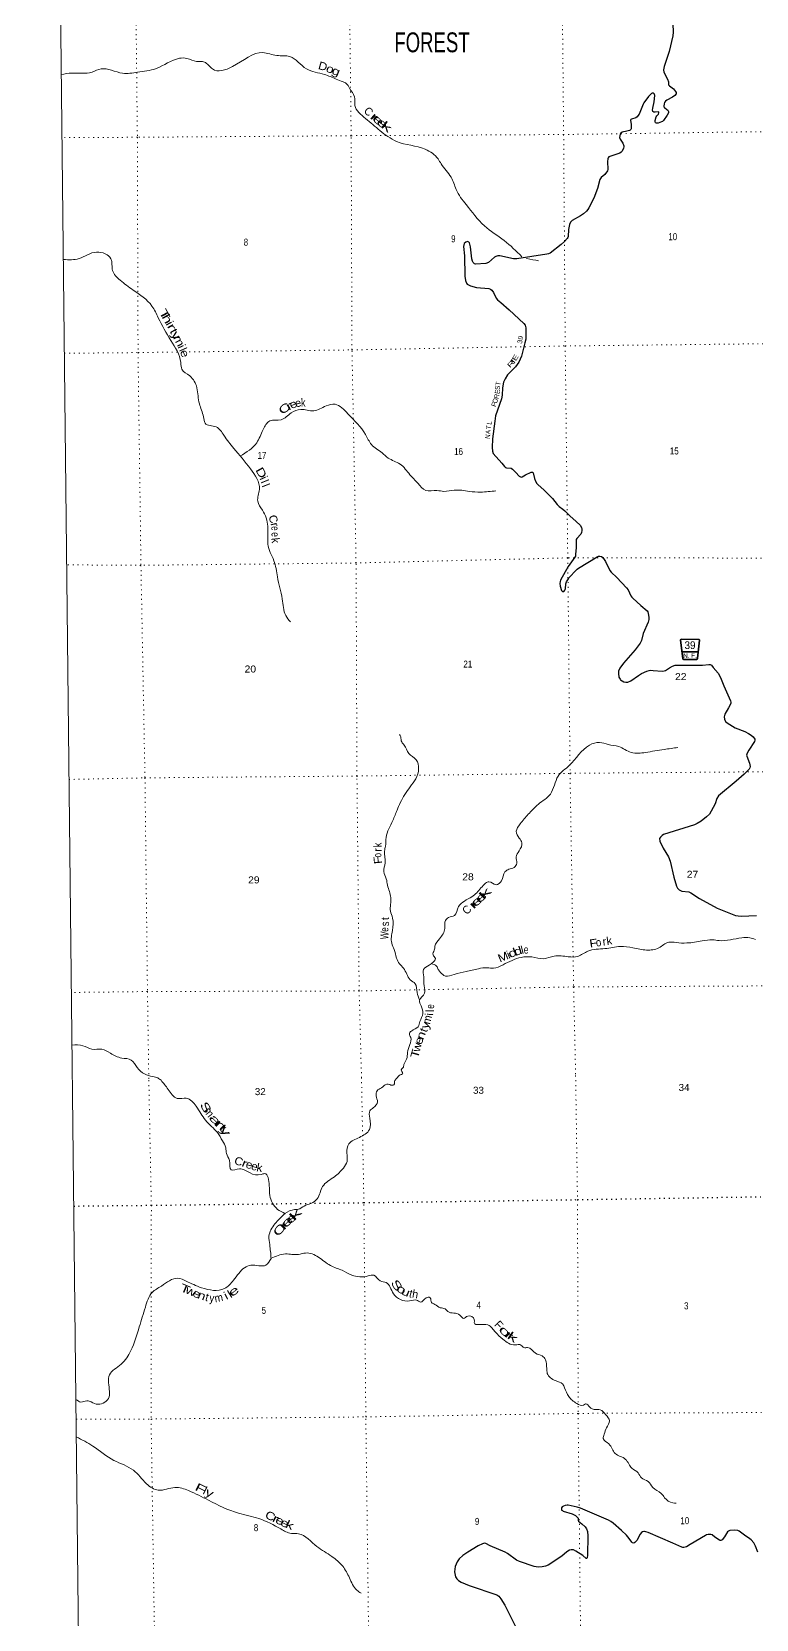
# Model space of a CAD drawing. Header units: feet. Extents: x 242557 to 489137, y 368785 to 557307.
# Drawn here: x 242557 to 260656, y 447379 to 487044 of the extents above; entities that cross this region are included whole.
import ezdxf
from ezdxf.enums import TextEntityAlignment as Align

# ---------------------------------------------------------------- set-up
doc = ezdxf.new("R2010")
doc.units = ezdxf.units.FT
doc.header["$LTSCALE"] = 80
doc.linetypes.add('DOT_DASHED', pattern=[7.7, 5, -1.2, 0.3, -1.2])
doc.linetypes.add('DOTTED', pattern=[1.5, 0.3, -1.2])
for name, color, linetype, lineweight in [('29', 7, 'Continuous', 25), ('30', 7, 'Continuous', 35), ('39', 7, 'Continuous', 13), ('4', 7, 'Continuous', 13), ('41', 7, 'Continuous', 13), ('44', 7, 'DOT_DASHED', 13), ('6', 7, 'DOTTED', 25), ('7', 7, 'DOTTED', 13)]:
    doc.layers.add(name, color=color, linetype=linetype, lineweight=lineweight)

msp = doc.modelspace()

# ---------------------------------------------------------------- linework, layer by layer
at = {"layer": '29'}
for points in [[(258571.34, 487240.41), (258580.38, 487030.2), (258573.2, 486940.17), (258482.18, 486547.35), (258356.52, 486173.98), (258336.97, 486092.29), (258345.15, 486034.69), (258439.22, 485861.29), (258462.8, 485789.22), (258467.21, 485721.62), (258471.48, 485710.94), (258484.79, 485694.95), (258591.14, 485614.5), (258642.29, 485554.98), (258655.1, 485525.07), (258653.97, 485492.86), (258625.21, 485452.43), (258566.94, 485410.47), (258419.32, 485334.9), (258386.08, 485307.15), (258366.86, 485277.24), (258354.56, 485246.92), (258347.65, 485183.23), (258349.78, 485167.21), (258360.44, 485152.32)], [(258360.44, 485152.32), (258421.89, 485101.18), (258448, 485080.68), (258461.22, 485047.58), (258460.81, 485016.59), (258430.78, 484956.27), (258341.24, 484823.24), (258317.75, 484804.01), (258286.87, 484794.12), (258202.46, 484763.42), (258166.16, 484761.28), (258140.24, 484770.97), (258127.73, 484799.74), (258127.73, 484825.37), (258155.45, 484920.41), (258170.43, 484942.88), (258214.6, 484986.11), (258225.95, 485019.79), (258221.68, 485036.88), (258211.52, 485040.46), (258131.08, 485032.77), (258093.57, 485036.88), (258074.25, 485053.77), (258065.82, 485083.89), (258072.71, 485132.34), (258107.9, 485290.25), (258118.91, 485447.66), (258112.79, 485477), (258102.11, 485494.09), (258082.9, 485513.32), (258057.19, 485512.9), (258035.92, 485502.63), (257962.21, 485424.3), (257848.04, 485268.7), (257828.93, 485234.16), (257728.98, 484988.27), (257698.58, 484939.68), (257683.64, 484920.46), (257644.2, 484893.84), (257540.59, 484862.77), (257525.64, 484854.22), (257516.36, 484836.81), (257530.62, 484726.27), (257529.91, 484646.99), (257527.78, 484614.94), (257519.24, 484599.99), (257508.56, 484587.17), (257493.22, 484578.39), (257386.99, 484550.02), (257341.81, 484540.05)], [(257341.81, 484540.05), (257303.59, 484531.62), (257276.93, 484511.49), (257258.76, 484482.48), (257245.95, 484441.89), (257243.81, 484403.43), (257257.78, 484357.94), (257324.25, 484256.52), (257348.43, 484197.27), (257350.56, 484165.22), (257340.79, 484131.92), (257303.59, 484058.4), (257280.11, 484032.76), (257244.52, 484007.02), (256998.28, 483930.21), (256972.66, 483917.39), (256958.56, 483896.38), (256947.04, 483870.39), (256938.23, 483803.26), (256947.04, 483604.41), (256936.81, 483567.45), (256870.03, 483479.43), (256784.78, 483401.44), (256765.56, 483377.94), (256747.65, 483349.96), (256689.48, 483131.13), (256599.52, 482889.47), (256475.19, 482645.14), (256451.7, 482606.68), (256414.51, 482563.25), (256336.41, 482497.72), (256267.68, 482447.4), (256060.99, 482326.8), (256037.5, 482308.65), (256016.99, 482285.08), (255992.67, 482227.46), (255962.06, 482106.62), (255956.37, 481926.22), (255949.96, 481906.99), (255934.3, 481878.33), (255866.7, 481802.3), (255784.04, 481732.17), (255505.87, 481512.81), (255467.44, 481495.72), (255428.27, 481483.07), (254675.33, 481369.67), (254590.23, 481373.24), (254252.43, 481440.9), (254201.35, 481442.31), (254154.37, 481429.49), (254116.06, 481407.88), (253966.49, 481279.94), (253903.49, 481254.41), (253639.88, 481236.93), (253616.34, 481247.9), (253586.45, 481275.67), (253565.1, 481307.72), (253548.7, 481366.06), (253520.62, 481667.77), (253492.5, 481769.2), (253479.69, 481786.29), (253445.53, 481803.38), (253398.56, 481790.56), (253355.82, 481749.04), (253343.11, 481678.25), (253365.82, 481444.94), (253375.73, 480939.32), (253394.29, 480827.01), (253419.91, 480762.91), (253436.04, 480741.04), (253513.85, 480698.82), (253667.37, 480657.1), (253975.02, 480626.18), (254013.46, 480613.36), (254047.52, 480588.29), (254090.32, 480532.17), (254156.28, 480384.95), (254188.54, 480342.03), (254271.23, 480276.47), (254484.33, 480095.42), (254853.73, 479752.31), (254880.3, 479713.91), (254901.65, 479649.81), (254903.81, 479561.89), (254901.65, 479361.39), (254877.35, 479267.12), (254794.9, 478938.37), (254726.57, 478788.82), (254639.15, 478673.8), (254440.47, 478468.35), (254381.07, 478374.29), (254342.26, 478288.88), (254320.88, 478143.87), (254312.37, 477966.28), (254290.13, 477874.67), (254141.57, 477444.98), (254121.75, 477317.03), (254069.94, 476876.65), (254060.44, 476656.62), (254064.71, 476562.62), (254085.18, 476510.18)], [(254085.18, 476510.18), (254303.57, 476264.75), (254367.89, 476182.33), (254395.64, 476159.9), (254420.66, 476150.26), (254531.75, 476136.41), (254566.45, 476117.18), (254585.67, 476101.14), (254646.71, 476027.92), (254729.05, 475938.92), (254765.01, 475921.68), (254788.49, 475918.48), (254807.71, 475925.95), (254893.53, 475976.54), (255029.76, 476037.05), (255063.92, 476041.32), (255076.73, 476031.72), (255084.07, 476020.74), (255117.09, 475878.33), (255140.78, 475812.73), (255177.08, 475752.91), (255204.76, 475722.93), (255352.3, 475596.97), (255566.1, 475379.66), (255681.89, 475228.87), (255730.06, 475181.41), (255827.22, 475112.94), (255875.24, 475076.72), (256001.73, 474947.23), (256157.64, 474805.31), (256255.29, 474713.52), (256291.52, 474656.91), (256302.26, 474616.32), (256302.26, 474582.14), (256293.72, 474530.86), (256270.67, 474487.2), (256176.29, 474385.58), (256161.35, 474359.94), (256154.84, 474331.67), (256154.25, 474156.33), (256144.27, 473982.87), (256137.86, 473944.41), (256124.76, 473913.9), (255960.12, 473678.78), (255763.22, 473342.24), (255753.55, 473306.68), (255749.28, 473261.82), (255758.17, 473188.97), (255791.98, 473084.49), (255806.9, 473067.04), (255817.6, 473058.85), (255836.82, 473056.72), (255849.63, 473060.99), (255860.3, 473069.53), (255875.25, 473093.04), (255888.33, 473127.15), (255900.02, 473250.32), (255913.68, 473296), (255928.63, 473325.91), (255963.74, 473376.53)], [(255963.74, 473376.53), (255983.62, 473405.18), (256153.27, 473590.03), (256184.83, 473616.47), (256216.86, 473639.97), (256678.04, 473926.26), (256714.33, 473941.21), (256748.83, 473940.76), (256786.92, 473930.53), (256821.08, 473904.89), (256886.38, 473810.57), (256996.16, 473585.49), (257030.64, 473543.47), (257174.39, 473405.34), (257417.1, 473152.35), (257453.06, 473101.59), (257523.52, 472952.04), (257544.87, 472919.99), (257570.49, 472893.29), (257772.33, 472710.21), (257927.05, 472574.96), (257944.13, 472547.18), (257957.54, 472512.47), (257976.15, 472414.72), (257974.02, 472354.9), (257953.79, 472292.73), (257834.45, 472008.15), (257790.4, 471835.74), (257756.58, 471766.75), (257632.94, 471598.97), (257339.28, 471264.48), (257248.09, 471139.25), (257218.2, 471066.61), (257215.4, 471006.01), (257222.47, 470921.33), (257252.36, 470870.06), (257268.8, 470851.93), (257307.87, 470823.05), (257350.57, 470801.69), (257397.54, 470788.87), (257445.24, 470793.06), (257525.65, 470823.05), (257713.98, 470959.77), (257790.4, 471011.06), (257918.5, 471070.88), (257982.55, 471087.98), (258025.26, 471090.11), (258082.31, 471082.17), (258302.19, 471068.53), (258354.06, 471073.02), (258388.22, 471085.84), (258490.01, 471148.95), (258563.3, 471192.66), (258631.62, 471214.03), (258724.35, 471220.24), (259312.73, 471218.16), (259475.63, 471233.58), (259507, 471231.12), (259536.89, 471214.03), (259581.82, 471161.19), (259703.42, 471017.47), (259764.07, 470908.97), (259848.74, 470701.12), (260009.16, 470329.56), (260019.42, 470293.2), (260019.42, 470263.29), (259964.3, 470151.3), (259870.62, 469996.23), (259852.88, 469930), (259861.42, 469865.91), (259891.31, 469806.09), (259927.37, 469773.69), (260133.2, 469654.97), (260374.85, 469559.14), (260465.64, 469512.33), (260529.69, 469471.74), (260574.91, 469426.2), (260617.24, 469368.11), (260621.5, 469341.41), (260613.49, 469308.08), (260474.69, 469091.63), (260431.48, 469018.81), (260416.53, 468969.67), (260421.22, 468941.41), (260489.06, 468769.48), (260501.94, 468685.52), (260497.67, 468651.33), (260479.9, 468620.17), (260357.48, 468492.72), (260157.42, 468317.33)], [(260157.42, 468317.33), (259716.23, 467955.91), (259672.24, 467886.23), (259626.51, 467752.29), (259532.62, 467567.07), (259489.92, 467498.71), (259415.28, 467427.54), (259280.68, 467319.24), (259182.47, 467259.42), (259116.92, 467230), (258341.99, 466984.42), (258302.82, 466962.45), (258260.11, 466919.72), (258243.03, 466889.81), (258250.57, 466817.3), (258326.48, 466645.54), (258465.08, 466432.61), (258508.14, 466320.76), (258594.51, 465923.51), (258665.78, 465695.53), (258686.6, 465645.27), (258729.83, 465601.52), (258798.84, 465573), (258968.96, 465554.52), (259025.32, 465531.28), (259235.69, 465386.45), (259677.55, 465149.62), (260138.53, 464965.58), (260200.9, 464953.11), (260275.62, 464949.89), (260659.93, 464962.71)], [(257952.85, 449543.74), (257899.57, 449566.78), (257867.54, 449574.25), (257846.82, 449572.83), (257812.03, 449563.57), (257786.4, 449545.41), (257756.95, 449507.28), (257670.27, 449345.03), (257651.89, 449317.87), (257624.13, 449293.3), (257594.23, 449276.21), (257564.2, 449287.35), (257547.27, 449302.91), (257482.28, 449397.23), (257417.02, 449475.97), (257290.48, 449596.51), (257079.67, 449782.57), (257025.85, 449821.13), (256966.51, 449853.08), (256261.91, 450155.4), (256181.36, 450182.01), (255958.72, 450232.32), (255935.23, 450232.32), (255884.71, 450222.86), (255837.01, 450204.54), (255811.39, 450185.31), (255794.31, 450159.67), (255786.98, 450141.09), (255787.9, 450123.35), (255794.31, 450106.26), (255813.52, 450093.44), (255836.04, 450083.23), (256058.55, 450009.26), (256140.2, 449967.38), (256176.5, 449941.74), (256204.85, 449906.19), (256207.48, 449855.83), (256217.07, 449826.37), (256295.25, 449762.15), (256385.75, 449684.29), (256415.63, 449636.6), (256436.99, 449568.92), (256445.99, 449459.6), (256439.74, 448977.86), (256432.72, 448917.27), (256424.18, 448898.04), (256406.45, 448898.87), (256327.01, 448970.49), (256150.44, 449077.24), (256086.67, 449111.04), (256035.43, 449115.31), (255988.45, 449106.77), (255924.98, 449062.49), (255795.29, 448958.18), (255455.51, 448734.51), (255390.62, 448709.37), (255309.48, 448688.01), (255207, 448683.73), (255111.45, 448698.21), (254741.55, 448818.34), (254666.28, 448858.23), (254442.67, 449022.87), (254382.85, 449057.63), (254012.47, 449212.93)], [(260366.22, 449477.43), (260229.02, 449582.8), (260193.58, 449598.44), (260117.99, 449608.43), (259998.42, 449595.61), (259959.99, 449579.59), (259938.17, 449561.17), (259865.11, 449439.39), (259801.99, 449364.87), (259787.04, 449355.25), (259772.09, 449347.77), (259755.02, 449346.71), (259737.21, 449353.24), (259619.4, 449432.47), (259554.31, 449484.51), (259519.92, 449495.79), (259492.39, 449498.4), (259451.82, 449497.33), (259415.53, 449485.58), (259385.25, 449470.02), (259007.17, 449247.91), (258913.76, 449189.68), (258877.47, 449176.86), (258850.93, 449173.52), (258819.82, 449170.45), (258794.2, 449176.86), (258569.64, 449277.02), (257952.85, 449543.74)], [(260691.79, 449052.1), (260634.7, 449208.9), (260591.99, 449290.09), (260532.91, 449360.59), (260498.05, 449390.51), (260366.22, 449477.43)], [(254012.47, 449212.93), (253904.58, 449271.28), (253869.45, 449276.11), (253814.9, 449262.74), (253707.07, 449209.7), (253451.04, 449057.55), (253328.1, 448967.9), (253238.42, 448886.71), (253181.98, 448816.58), (253131.66, 448694.42), (253120.61, 448561.92), (253144.48, 448442.31), (253174.37, 448386.76), (253213.87, 448347.38), (253281.12, 448305.58), (253487.4, 448219.6), (254171.16, 447987.82), (254224.85, 447953.05), (254271.82, 447893.23), (254377.74, 447732.29), (254635.85, 447215.37)]]:
    msp.add_lwpolyline(points, dxfattribs=at)
at = {"layer": '30'}
msp.add_line((258802.55, 471552.68), (259207.62, 471552.68), dxfattribs=at)
msp.add_lwpolyline([(258848.4, 471362.13), (258829.42, 471364.24), (258818.18, 471383.93), (258762.65, 471844.59), (258768.27, 471855.84), (258782.33, 471864.28), (259223.73, 471862.87), (259230.76, 471858.65), (259237.79, 471843.18), (259190.69, 471389.56), (259181.55, 471370.57), (259171.02, 471361.42)], close=True, dxfattribs=at)
at = {"layer": '39'}
for points in [[(243293.14, 485975.05), (243554.86, 486011.9), (244063.41, 486034.69), (244289.65, 486117.17), (244545.06, 486083.09), (244827.78, 486007.23), (245196.87, 486032.6), (245661.3, 486123.04), (246246.83, 486380.3), (246432.73, 486378.87), (246675.07, 486302), (246871.43, 486286.67), (247071.72, 486113.71), (247569.27, 486172.62), (248332.27, 486523.27), (248677.53, 486450.99), (249001.39, 486426.71), (249419.24, 486117.62), (249869.24, 485977.17), (250163.07, 485861.14), (250332.42, 485794.59), (250414.24, 485754.16), (250492.03, 485632.75), (250620.69, 485415.54), (250630.03, 485203.44), (250894.79, 484876.38), (251255.9, 484573.97), (251672.79, 484303.28), (252384.76, 484108.69), (252708.02, 483866), (252783.84, 483742.51), (253030.47, 483412.98), (253161.41, 483104.83), (253271.5, 482903.33), (253409.3, 482724.77), (253865.01, 482194.19), (254361.1, 481826.38), (254799.1, 481422.68)], [(243349.28, 481352.08), (243737.33, 481377.58), (244177.79, 481538.2), (244535.62, 481367.15), (244575.14, 481078.96), (244765.04, 480836.99), (245090.41, 480590.3), (245558.99, 480191.48), (245717.84, 479898.18), (246031.06, 479329.67), (246279.21, 478777.73), (246307.63, 478610.6), (246503.68, 478445.62), (246680.75, 478150.76), (246743.35, 477747.88), (246846.48, 477420.84), (246886.76, 477264.11), (247165.89, 477169.96), (247354.93, 476962.34), (247605.55, 476634.93), (248020.32, 476125.57), (248243.33, 475609.41), (248202.3, 475311.12), (248318.9, 475091.59), (248454.28, 474686.49), (248457.37, 474239.66), (248513.05, 474032.77), (248607.09, 473826.83), (248693.91, 473424.56), (248814.76, 472873.49), (248903.95, 472457.13), (249021.11, 472296.25)], [(254914.11, 481378.12), (254927.96, 481375.41), (255220.17, 481324.05)], [(247765.2, 476437.92), (248175.79, 476776.54), (248335.34, 477102.04), (248503.68, 477318.57), (248785.74, 477349.86), (249039.99, 477524.04), (249276.32, 477606.77), (249600.38, 477574.41), (249910.51, 477695.38), (250133.72, 477737.34), (250454.85, 477498.64), (250896.12, 476979.83), (251043.77, 476730.73), (251309.63, 476520.99), (251460.31, 476393.3), (251757.01, 476242.97), (252004.1, 475976.13), (252205.45, 475760.73), (252397.77, 475583.53), (252678.67, 475580.42), (252852.97, 475558.48), (253110.75, 475591.19), (253487.31, 475560.13), (253770.58, 475542.93), (254153.7, 475572.7)], [(252241.92, 462854.98), (252185.88, 463040.77), (252133.99, 463257.87), (252014.31, 463358.02), (251845.51, 463645.01), (251739.66, 463757.63), (251671.52, 463897.49), (251609.58, 464112.32), (251549.01, 464272.58), (251567.38, 464588.5), (251569.7, 464899.97), (251518.92, 465072.61), (251526.64, 465410.51), (251444.2, 465717.85), (251413.87, 465880.89), (251354.86, 466059.39), (251383.73, 466278.5), (251370.3, 466573.41), (251393.57, 466693.29), (251408.3, 466912.06), (251575.53, 467334.81), (251684.1, 467598.38), (251764.41, 467780.35), (252009.07, 468176.73), (252151.51, 468378.46), (252222.02, 468628.94), (252159.83, 468853.87), (251978.12, 469011.12), (251861.71, 469222.57), (251799.22, 469297.85), (251773.73, 469428.66), (251743.95, 469488.58)], [(251693.55, 460913.31), (251732.67, 460964.84), (251826.26, 461019.75), (251787.74, 461105.74), (251828.93, 461155.3), (251855.13, 461238.86), (251920.39, 461375.97), (251944.57, 461540.37), (252002.21, 461739.98), (252024.07, 461916.46), (251989.54, 462004.57), (252040.27, 462076.61), (252209.31, 462183.96), (252252.57, 462312.43), (252330.35, 462514.56), (252281.14, 462705.44), (252243.38, 462842.01), (252372.29, 463019.13), (252359.57, 463204.85), (252351.95, 463429.13), (252345.23, 463617.02), (252482.02, 463721.54), (252579.29, 463790.69), (252639.41, 463891.28), (252580.6, 463980.81), (252612.1, 464094.84), (252629.66, 464200.43), (252742.28, 464383.21), (252877.25, 464641.37), (252892.49, 464839.92), (252969.47, 464912.61), (253113.68, 464962.72), (253219.27, 465183.75), (253552.57, 465428.65), (253779.36, 465650.67), (253893.58, 465768.78), (253979.5, 465807.32), (254155.1, 465732.83), (254292.05, 465831.29), (254377.4, 466053.83), (254476.79, 466119), (254608.99, 466164.76), (254675.11, 466267.52), (254656.99, 466426.82), (254729.98, 466578.28), (254801.65, 466782.28), (254734.21, 466893.84), (254661.17, 467067.95), (254761.67, 467250.43), (254959.64, 467493.98), (255073.91, 467610.07), (255213.99, 467745), (255512.75, 467997.13), (255707.64, 468444.84), (255985.82, 468712.64), (256490.38, 469218.62), (256741.24, 469285.54), (256958.7, 469234.34), (257220.62, 469182.22), (257533.43, 469034.31), (257890.95, 469037.16), (258357.81, 469111.48), (258695.95, 469162.37)], [(252540.98, 463760.9), (252668.54, 463695.85), (252713.11, 463610.01), (252763.18, 463546.55), (252888.87, 463448.57), (253108.04, 463490.44), (253405.24, 463562.55), (253716.63, 463633), (253936.21, 463658.7), (254090.06, 463646.35), (254330.33, 463733.23), (254786.38, 463916.48), (255046.74, 463927.01), (255346.83, 463883.94), (255609.86, 463949.14), (255959.76, 463933.59), (256195.94, 463941.5), (256451.25, 464073.24), (256876.01, 464134.38), (257258.48, 464190.42), (257576.53, 464155.88), (257913.31, 464099.57), (258225.05, 464155.87), (258468.05, 464295.39), (258654.16, 464285.87), (258923.09, 464276.4), (259305.71, 464326.38), (259563.54, 464357.07), (259725.72, 464334.82), (260012.13, 464354.09), (260293.69, 464405.6), (260491.61, 464408.51), (260634.15, 464363.53)], [(243561.65, 461725.76), (243836.8, 461710.38), (244057.18, 461622.85), (244309.72, 461623.08), (244520.36, 461521.15), (244806.21, 461400.88), (245037.75, 461352.05), (245189.98, 461161.72), (245371.7, 461004.47), (245581.48, 460936.9), (245705.56, 460903.6), (245786.92, 460845.8)], [(251498.16, 460736.78), (251565.97, 460722.47), (251606.26, 460731.18), (251619.41, 460794.06), (251628.84, 460836.66), (251693.55, 460913.31)], [(245786.92, 460845.8), (245964.36, 460618.59), (246193.22, 460393.81), (246417.5, 460397.32), (246663.18, 460196.97), (246897.09, 459846.84), (247193, 459538.11), (247321.53, 459333.91), (247403.07, 459161.32), (247423.59, 459014.05), (247493.01, 458841.28), (247541.2, 458605.49), (247742.87, 458632.91), (248009.25, 458529.93), (248286.73, 458491.81), (248371.27, 458513.35), (248491.17, 458216.02), (248503.18, 457967.54), (248698.63, 457620.84), (248882.02, 457518.47)], [(248882.56, 457519.02), (249123.11, 457615.3), (249218, 457622.9), (249360.25, 457701.95), (249530.97, 457769.31), (249686.78, 457884.96), (249823.43, 458190.35), (250116.65, 458435.52), (250341.62, 458651.31), (250433.99, 458816.51), (250428.68, 459024.66), (250481.59, 459257.98), (250741.76, 459419.74), (250991.36, 459611.66), (251000.97, 459898.89), (251006.12, 460084.97), (251089.8, 460161.08), (251194.58, 460308.28), (251159.86, 460459.36), (251184.21, 460581.04), (251292.14, 460657.53), (251424.12, 460746.53), (251498.16, 460736.78)], [(248536.1, 456395.19), (248500.37, 456738.31), (248482.84, 456952.34), (248629.59, 457257.88), (248884.13, 457520.64)], [(243658.16, 452873.72), (243786.82, 452805.21), (243931.85, 452835.78), (243992.63, 452826.62), (244167.57, 452754.56), (244470.57, 452892.73), (244498.1, 453069.04), (244497.58, 453485.5), (244786.44, 453750.82), (245033.7, 454090.28), (245242.6, 454683.88), (245394.46, 455177.52), (245566.52, 455544.11), (245796.39, 455705.4), (246207.66, 455897.83), (246412.88, 455828.26), (246797.47, 455662.43), (247371.78, 455641.09), (247598.83, 455852.87), (247872.84, 456162.43), (248031.51, 456225.56), (248407.39, 456227.4), (248536.1, 456395.19)], [(248535.88, 456397.35), (248894.1, 456505.91), (249221.68, 456494.86), (249398.97, 456529.98), (249717.89, 456427.82), (250018.32, 456216.2), (250311.23, 456097.46), (250551.59, 455977.9), (250962.21, 455956.01), (251099.32, 455976.35), (251263.23, 455835.38), (251407.42, 455791.14), (251593.7, 455513.04), (251990.64, 455333.25), (252194.62, 455342.5), (252272.07, 455301.26), (252405.75, 455410.5), (252508.8, 455412.11), (252547.09, 455291.41), (252626.62, 455246.16), (252761.32, 455163.35), (252881.04, 455132.88), (252950.76, 455069.27), (253253.35, 454976.97), (253347.57, 454897.57), (253449.72, 454955.78), (253612.83, 454865.33), (253612, 454790.52), (253950.41, 454733.14), (254056.76, 454653.93), (254139.14, 454556.16), (254327.91, 454377.16), (254635.37, 454232.36), (254778.89, 454230.57), (254852.68, 454165), (254941.55, 454168.42), (255143.92, 454024), (255308.66, 453957.84), (255386.94, 453864.04), (255420.7, 453646.23), (255436.79, 453523.16), (255639.76, 453340.34), (255820.96, 453256.24), (255868.93, 453161.97), (255971.36, 452947.26), (256172.24, 452768.45), (256342.6, 452730.68), (256392.64, 452761.78), (256503.25, 452668.5), (256609.08, 452621.63), (256760.84, 452609.85), (256894.06, 452492.66), (256991.55, 452334.47), (256911.39, 452163.39), (256859.36, 452002.87), (256834.85, 451891.29), (256974.38, 451758.02), (257127.64, 451523.88), (257390.71, 451374.35), (257549.87, 451150.41), (257705.25, 451037.61), (257788.11, 450909.51), (257955.2, 450823.17), (258068.76, 450671.3), (258283.28, 450525.05), (258367.91, 450413.16), (258572.03, 450284.95), (258657.37, 450283.15)], [(243670.08, 451934.71), (244083.09, 451706.01), (244608.14, 451348.3), (245099.11, 451101.24), (245425.77, 450764.69), (245717.29, 450605.49), (246132.6, 450670.62), (246475.37, 450593.09), (246972.31, 450352.19), (247721.13, 450030.33), (248232.57, 449894.79), (248778.32, 449634.44), (249042.77, 449525.36), (249220.8, 449514), (249682.62, 449193.71), (250052.26, 448950.82), (250324.98, 448702.38), (250493.24, 448413.89), (250675.96, 448105.41), (250783.9, 448033.84)]]:
    msp.add_spline(points, degree=3, dxfattribs=at)
at = {"layer": '4'}
msp.add_lwpolyline([(485083.98, 556942.67), (489136.84, 372822.34), (458570.27, 372170.54), (428006.14, 371560.78), (397437.89, 370993.07), (366865.59, 370467.41), (336295.9, 369983.81), (305725.57, 369542.24), (275154.65, 369142.74), (244583.23, 368785.28), (242556.67, 552939.07)], dxfattribs=at)
msp.add_lwpolyline([(485083.98, 556942.67), (489136.84, 372822.34), (458570.27, 372170.54), (428006.14, 371560.78), (397437.89, 370993.07), (366865.59, 370467.41), (336295.9, 369983.81), (305725.57, 369542.24), (275154.65, 369142.74), (244583.23, 368785.28), (242556.67, 552939.07)], dxfattribs=at)
at = {"layer": '6'}
msp.add_lwpolyline([(243604.72, 457702.9), (245544.22, 457723.13), (250856.47, 457788.02), (256190.78, 457863.36), (261514.84, 457948.65), (266825.16, 458009.86), (272144.62, 457999.67)], dxfattribs=at)
at = {"layer": '7'}
for points in [[(250794.47, 460903.97), (250736.39, 463077.44), (250681.02, 468446.96), (250659.11, 473770.8), (250556.4, 479094.64), (250535.8, 484446.82), (250474.02, 489830.33), (250422.53, 495125.12), (250368.22, 500452.2), (250300.63, 505744.56), (250265.64, 506951.75)], [(244894.49, 506891.55), (244929.51, 505707.76), (245009.36, 500409.63), (245079.57, 495093.06), (245138.43, 489745.88), (245195.07, 484406.73), (245212.28, 479028.18), (245284.51, 473711.66), (245384.86, 468401.91), (245447.55, 463062.91), (245481.05, 460844.4)], [(255752.2, 493251.56), (255790.57, 489867.8), (255844.48, 484476), (255883.55, 479193.04), (255947.25, 473894.51), (256004.9, 468514.94), (256093.79, 463178.62), (256143.83, 460965.23)], [(261170.96, 484552.5), (261137.95, 484552.08), (255844.48, 484476), (250535.8, 484446.82), (245195.07, 484406.73), (243310.91, 484401.76)], [(246492.79, 479044.1), (250556.4, 479094.64), (255883.55, 479193.04), (261170.67, 479251.51), (266529.23, 479330.97), (271891.57, 479395.86), (272073.2, 479397.28)], [(243370.26, 479008.76), (245212.28, 479028.18), (246192.75, 479040.37)], [(273855.49, 474079.83), (271962.69, 474042.92), (266621.71, 474012.93), (261266.79, 473893.63), (255947.15, 473898.55), (250659.11, 473770.8), (245284.51, 473711.66), (243428.41, 473724.03)], [(243487.42, 468362.12), (245384.86, 468401.91), (250681.02, 468446.96), (256004.9, 468514.94), (261367.79, 468557.6), (266693.79, 468702.48), (272045.32, 468714.53), (273921.64, 468736.95)], [(266888.53, 463294.32), (266744.11, 463292.4), (261402.52, 463205.78), (256093.79, 463178.62), (250736.39, 463077.44), (245447.55, 463062.91), (243545.99, 463039.2)], [(256143.83, 460965.23), (256190.78, 457863.36), (256206.45, 452522.34), (256265.27, 447135.48), (256329.01, 441821.49), (256411.1, 436497.68), (256467.36, 431145.15), (256553.36, 425829.48)], [(245481.05, 460844.4), (245544.22, 457723.13), (245537.65, 452381.76), (245621.79, 447055.95), (245719.75, 441750.58), (245763.99, 436391.81), (245846.78, 431023.52), (245886.3, 425707.13)], [(251182.42, 425769.74), (251104.5, 431085.54), (251052.28, 436438.12), (251016.44, 441776.81), (250971.05, 447080.99), (250902.63, 452435.34), (250854.67, 457773.84), (250794.47, 460903.97)], [(243663.33, 452376.61), (245537.65, 452381.76), (250902.63, 452435.34), (256206.45, 452522.34), (261573.89, 452547.65), (266902.43, 452590.73), (270689.79, 452628.23)]]:
    msp.add_lwpolyline(points, dxfattribs=at)

# ---------------------------------------------------------------- texts
at = {"layer": '30'}
for s, height, rotation, width, p in [('3', 120, 75.921, 1.1, (254809.31, 479285.97)), ('9', 120, 75.546, 1.1, (254830.01, 479382.15)), ('R', 120, 45.96, 1.65, (254569.34, 478702.3)), ('T', 120, 52.764, 1.75, (254629.29, 478776.51)), ('E', 120, 58.444, 1.4, (254688.32, 478870)), ('R', 120, 76.354, 0.9, (254229.02, 477919.63)), ('E', 120, 81.408, 0.85, (254246.76, 478041.94)), ('S', 120, 85.408, 0.8, (254253.61, 478144.8)), ('F', 120, 70.928, 1.15, (254160.5, 477713.95)), ('T', 120, 83.29, 0.95, (254032.12, 477154.26)), ('L', 120, 83.29, 0.9, (254045.32, 477266.46)), ('N', 120, 83.29, 0.75, (254004.73, 476921.44)), ('A', 120, 83.29, 0.85, (254018.32, 477036.91)), ('39', 194, 0.63, 0.95, (259002.38, 471620.29)), ('N. F.', 114.1, 0.63, 0.95, (259002.13, 471401.42))]:
    msp.add_text(s, height=height, rotation=rotation, dxfattribs=dict(at, width=width)).set_placement(p, align=Align.CENTER)
for s, rotation, p in [('T', 82.263, (254266.71, 478243.26)), ('O', 70.928, (254191.17, 477804.07))]:
    msp.add_text(s, height=120, rotation=rotation, dxfattribs=at).set_placement(p, align=Align.CENTER)
at = {"layer": '41'}
for s, rotation, width, p in [('D', 343.613, 1.15, (249802, 486086.52)), ('o', 338.446, 1.25, (249975.29, 486022.59)), ('g', 338.457, 1.35, (250123.37, 485965.81)), ('r', 318.773, 2.1, (251057.34, 484840.31)), ('e', 318.773, 1.9, (251149.12, 484758.76)), ('e', 321.343, 1.8, (251253.88, 484678.03)), ('k', 321.343, 2, (251359.63, 484593.43)), ('T', 297.863, 1.65, (245788.47, 479935.74)), ('h', 298.868, 1.55, (245852.4, 479822.71)), ('i', 298.868, 1.25, (245915.54, 479714.58)), ('r', 298.838, 1.6, (245965.41, 479627.1)), ('y', 298.838, 1.55, (246079.19, 479408.12)), ('t', 298.838, 1.35, (246020.16, 479519.2)), ('m', 297.03, 1.25, (246147.63, 479279.6)), ('i', 293.984, 1.1, (246211.2, 479141.35)), ('e', 292.551, 1.25, (246286.7, 478968.32)), ('C', 37.662, 1.55, (248931, 477553.85)), ('r', 29.048, 1.6, (249034.56, 477606.72)), ('e', 20.727, 1.2, (249121.57, 477647.1)), ('k', 0.827, 0.85, (249339.44, 477679.21)), ('D', 299.339, 1.4, (248204.02, 475977.09)), ('i', 294.331, 1.1, (248259.4, 475854.07)), ('C', 287.919, 1.05, (248497.36, 474837.99)), ('r', 283.978, 1.15, (248532.61, 474707.58)), ('e', 271.232, 0.75, (248541.8, 474633.09)), ('e', 272.8, 0.8, (248545.99, 474476.41)), ('k', 90.835, 0.85, (251296, 466726.78)), ('o', 92.752, 0.75, (251290.39, 466471.52)), ('F', 95.193, 1.2, (251300.4, 466355.04)), ('r', 42.712, 2.15, (253656.2, 465170.09)), ('e', 40.707, 1.85, (253736.82, 465246.82)), ('e', 44.173, 2, (253845.96, 465351.2)), ('k', 44.609, 2.3, (253949.25, 465444.55)), ('W', 85.148, 0.75, (251467.64, 464455.48)), ('e', 88.684, 0.75, (251465.99, 464609.59)), ('s', 90.463, 0.9, (251481.13, 464753.89)), ('i', 22.556, 1.05, (254501.36, 463890.88)), ('d', 22.402, 1.45, (254603.61, 463936.41)), ('d', 18.078, 1.35, (254732.66, 463980.81)), ('e', 4.427, 0.8, (254913.78, 464010.86)), ('F', 8.197, 1.25, (256603.41, 464174.98)), ('o', 8.184, 0.9, (256728.48, 464193.99)), ('k', 8.471, 1.05, (256997.37, 464233.34)), ('M', 22.556, 1.15, (254369.73, 463836.22)), ('e', 87.898, 0.75, (252608.69, 462685.25)), ('t', 68.132, 1.15, (252435.28, 462064.08)), ('y', 70.688, 1.25, (252478.9, 462190.06)), ('w', 76.23, 1.15, (252273.23, 461649.33)), ('e', 69.899, 1.2, (252320.5, 461801.85)), ('n', 68.907, 1.35, (252369.78, 461932.21)), ('T', 74.071, 1.35, (252231.12, 461481.93)), ('S', 301.491, 1.55, (246819.92, 460116.44)), ('a', 312.809, 2.05, (247067.35, 459788.43)), ('r', 316.191, 2.2, (247177.09, 459683.08)), ('t', 314.821, 2, (247262.83, 459593.96)), ('y', 307.076, 1.85, (247313.2, 459521)), ('C', 339.989, 1.1, (247694.32, 458728.59)), ('r', 338.363, 1.4, (247840.73, 458680.66)), ('e', 343.895, 1.1, (247963.29, 458642.69)), ('e', 345.469, 1.05, (248097.87, 458600.67)), ('k', 350.301, 1.1, (248232.44, 458565.35)), ('e', 45.91, 2, (249001.36, 457240.85)), ('e', 40.91, 1.85, (249096.78, 457319.12)), ('k', 44.758, 2.3, (249212.49, 457422.98)), ('C', 48.861, 1.65, (248814.15, 457042.99)), ('r', 45.91, 2.25, (248919.35, 457151.38)), ('T', 337.135, 1.5, (246350.63, 455542.92)), ('S', 303.63, 1.65, (251593.05, 455666.45)), ('w', 336.614, 1.35, (246495.13, 455485.35)), ('e', 336.736, 1.3, (246640.71, 455422.15)), ('n', 339.833, 1.3, (246771.04, 455373.55)), ('y', 354.834, 0.9, (247047.78, 455307.36)), ('m', 10.793, 0.95, (247244.46, 455314.44)), ('i', 27.115, 1.2, (247452, 455373.59)), ('l', 31.505, 1.3, (247554.93, 455416.1)), ('e', 37.505, 1.75, (247657.96, 455499.72)), ('o', 327.039, 1.55, (251737.78, 455539)), ('u', 337.346, 1.4, (251863.75, 455468.19)), ('o', 314.355, 2, (254303.56, 454502.37)), ('r', 318.655, 2.1, (254414.39, 454407.72)), ('k', 325.81, 1.85, (254515.96, 454345.75)), ('F', 333.399, 1.7, (246734.26, 450557.53)), ('l', 333.399, 1.1, (246844.13, 450504.72)), ('y', 334.233, 1.45, (246954.61, 450448.33)), ('C', 333.788, 1.25, (248471.89, 449872.31)), ('r', 333.788, 1.55, (248607.51, 449805.55)), ('e', 334.278, 1.35, (248710.98, 449757.09)), ('e', 334.278, 1.35, (248836.83, 449692.99)), ('k', 336.684, 1.45, (248962.99, 449641.96))]:
    msp.add_text(s, height=200, rotation=rotation, dxfattribs=dict(at, width=width)).set_placement(p, align=Align.CENTER)
for s, rotation, p in [('C', 315.514, (250903.21, 484980.25)), ('l', 293.984, (246245.14, 479065.09)), ('e', 11.827, (249229.46, 477672.85)), ('l', 292.331, (248284.1, 475770.73)), ('l', 291.682, (248311.53, 475673.65)), ('k', 275.998, (248548.28, 474323.78)), ('r', 91.387, (251294.1, 466604.11)), ('t', 89.697, (251482.64, 464885.23)), ('C', 42.236, (253490.94, 465033.52)), ('l', 13.69, (254833.35, 464004.55)), ('r', 8.184, (256875.1, 464213.15)), ('i', 85.988, (252584.84, 462485.47)), ('l', 89.731, (252602.24, 462577.67)), ('m', 75.563, (252531.62, 462336.65)), ('m', 306.942, (246907.09, 459988.25)), ('t', 344.089, (246910.01, 455331)), ('t', 344.388, (252002.47, 455422.94)), ('h', 351.066, (252122.34, 455405.9)), ('F', 313.187, (254151.53, 454668.36))]:
    msp.add_text(s, height=200, rotation=rotation, dxfattribs=at).set_placement(p, align=Align.CENTER)
at = {"layer": '44', "width": 0.7}
msp.add_text('FOREST', height=495.8, dxfattribs=at).set_placement((251614.17, 486531.32))
at = {"layer": '7'}
for s, width, p in [('9', 0.85, (253033.52, 481784.28)), ('10', 0.85, (258458.59, 481836.42)), ('8', 0.85, (247850.99, 481699.62)), ('17', 0.85, (248197.19, 476371.34)), ('16', 0.85, (253108.51, 476469.25)), ('15', 0.85, (258496.9, 476481.73)), ('21', 0.85, (253339.32, 471157.31)), ('20', 1.1, (247874.26, 471034.09)), ('22', 1.1, (258627.71, 470844.12)), ('27', 1.1, (258920.8, 465904.19)), ('29', 1.1, (247962.01, 465764.52)), ('28', 1.1, (253311.48, 465840.98)), ('32', 1.05, (248129.28, 460474.29)), ('33', 1.05, (253579.54, 460508.65)), ('34', 1.05, (258716.19, 460578.87)), ('5', 0.85, (248299.08, 455009.85)), ('4', 0.85, (253666.61, 455142.7)), ('3', 0.85, (258852.12, 455122.82)), ('9', 0.85, (253627.17, 449736.56)), ('10', 0.85, (258760.29, 449754.17)), ('8', 0.85, (248104.2, 449580.35))]:
    msp.add_text(s, height=175, dxfattribs=dict(at, width=width)).set_placement(p)

doc.saveas('drawing.dxf')
